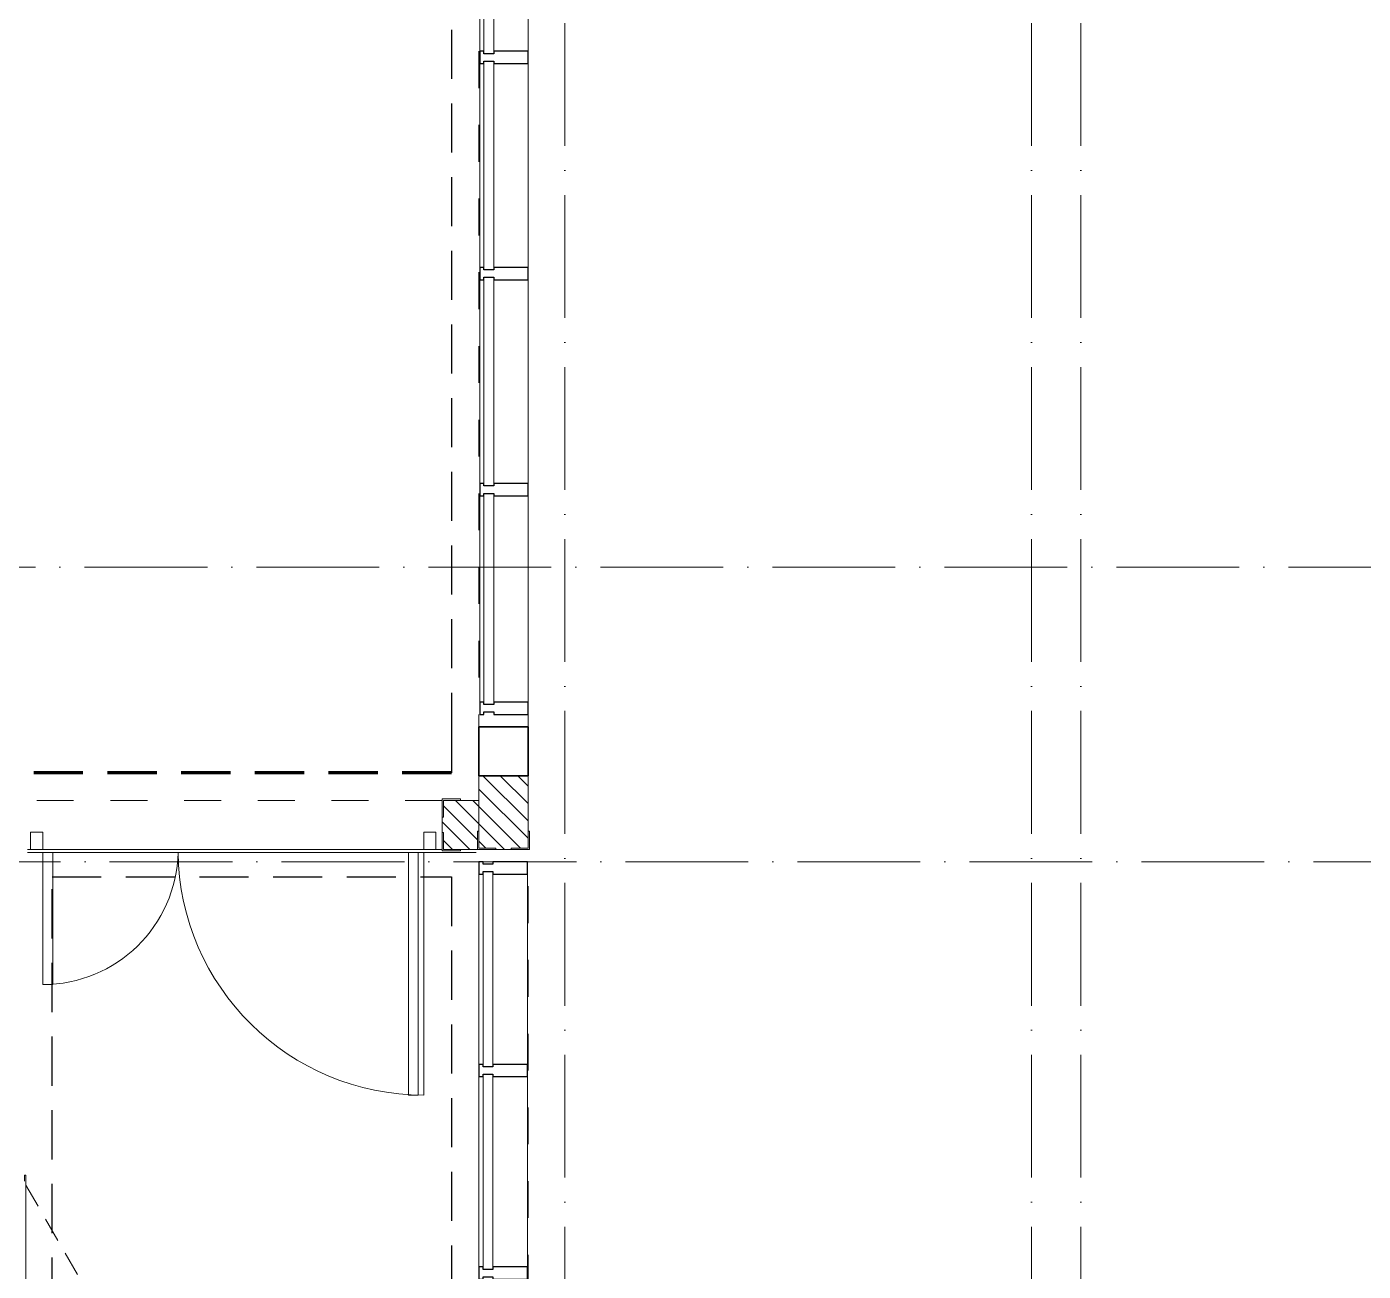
# Model space of a CAD drawing. Header units: millimetres. Extents: x -213536 to 1564669, y -45299 to 942238.
# Drawn here: x 437075 to 442516, y 521635 to 526702 of the extents above; entities that cross this region are included whole.
import ezdxf

# ---------------------------------------------------------------- set-up
doc = ezdxf.new("R2010")
doc.units = ezdxf.units.MM
for name, pattern in [('01 Штриховая _2 мм_', [300, 200, -100]), ('200_ШТРИХ_ш1п0_6_', [160, 100, -60]), ('50_200_ШТРИХ_1Т_ш5_п1_п1_', [700, 500, -100, 0, -100]), ('Штрих короткий', [300, 150, -150]), ('Штриховая _2 мм - 1 мм_', [300, 200, -100])]:
    doc.linetypes.add(name, pattern=pattern)
for name, color, linetype, lineweight in [('0-1', 7, 'Continuous', 5), ('0-2', 7, 'Continuous', 9), ('3) ЖБ 4м', 3, 'Continuous', 30), ('Двери', 7, 'Continuous', 9), ('Импосты витража', 7, 'Continuous', 9), ('Импосты витража-1', 7, 'Continuous', 25), ('Несущие колонны-1', 7, 'Continuous', 35), ('Обобщенные модели', 7, 'Continuous', 9), ('Окна', 7, 'Continuous', 9), ('Оси-2', 7, '50_200_ШТРИХ_1Т_ш5_п1_п1_', 9), ('Остекление-1', 7, 'Continuous', 9), ('Открывание в плане-2', 7, '200_ШТРИХ_ш1п0_6_', 9), ('Перемычка-1', 7, 'Штрих короткий', 9), ('Стены-1', 7, 'Continuous', 13), ('Штриховка разреза-1', 7, 'Continuous', 9), ('Элементы узлов-2', 7, 'Continuous', 9)]:
    doc.layers.add(name, color=color, linetype=linetype, lineweight=lineweight)
doc.layers.add('СТ-1_1', color=7, linetype='Штриховая _2 мм - 1 мм_', lineweight=90, true_color=0x888888)
doc.layers.add('СТ-1_13', color=7, linetype='01 Штриховая _2 мм_', lineweight=90, true_color=0xd5d3c7)
doc.layers.get('0-2').off()
pattern_1 = [(135, (0, 0), (-35.35534, -35.35534), [])]

# ---------------------------------------------------------------- blocks, each defined once
blk = doc.blocks.new('Ос 3 эт верх часть')
at = {"layer": 'Оси-2'}
for p, q in [((439266, 499613), (439266, 535177.6)), ((441166, 499613), (441166, 535177.6)), ((441366, 499613), (441366, 533907.6)), ((477716, 524502.4), (426847.2, 524502.4)), ((463816, 523302.4), (426847.2, 523302.4))]:
    blk.add_line(p, q, dxfattribs=at)
blk = doc.blocks.new('Дверь_Витражная_СКБ_2Ст2 - ДВВ_ДАО_СОШ_Классы-26508392-АИ2_03_План отделки стен 3-го этажа _Часть 1_')
at = {"layer": 'Двери'}
for p, q in [((-775, 1035), (-775, 47)), ((775, 585), (775, 47))]:
    blk.add_line(p, q, dxfattribs=at)
for centre, radius, start, end in [((-775, 35), 1000, 0.6895, 90), ((775, 35), 550, 90, 178.7435)]:
    blk.add_arc(centre, radius, start, end, dxfattribs=at)
at = {"layer": 'Элементы узлов-2'}
for p, q in [((-713, 1035), (-753, 1035)), ((-753, 1035), (-753, 47)), ((-713, 47), (-713, 1035)), ((775, 585), (735, 585)), ((735, 585), (735, 47)), ((775, 47), (775, 585)), ((-825, 35), (-825, -35)), ((-825, 35), (-825, -35)), ((-775, -35), (-775, 35)), ((-775, -35), (-775, 35)), ((775, -35), (775, 35)), ((775, 35), (775, -35)), ((825, 35), (825, -35)), ((825, -35), (825, 35)), ((-825, -35), (-775, -35)), ((-825, -35), (-775, -35)), ((825, -35), (775, -35)), ((775, -35), (825, -35))]:
    blk.add_line(p, q, dxfattribs=at)
blk = doc.blocks.new('Проем_Дверь_Прямоугольный - 1700х2400h_дверные проемы-28721445-АИ2_03_План отделки стен 3-го этажа _Часть 1_')
at = {"layer": 'Перемычка-1'}
for p, q in [((850, 100), (-850, 100)), ((850, -100), (-850, -100))]:
    blk.add_line(p, q, dxfattribs=at)
blk = doc.blocks.new('Фахверк_СКБ_Уголок - 200_3550_зеркало-28264001-АИ2_03_План отделки стен 3-го этажа _Часть 1_')
at = {"layer": 'Обобщенные модели'}
for p, q in [((200, 156), (125, 156)), ((125, 156), (125, 81)), ((131, 81), (131, 150)), ((131, 150), (200, 150)), ((200, 150), (200, 156)), ((125, 81), (131, 81)), ((131, 19), (125, 19)), ((125, 19), (125, -56)), ((131, -50), (131, 19)), ((200, -50), (131, -50)), ((200, -56), (200, -50)), ((125, -56), (200, -56))]:
    blk.add_line(p, q, dxfattribs=at)
blk = doc.blocks.new('Л_Общий_Лючок - Лючок-29683801-АИ2_03_План отделки стен 3-го этажа _Часть 1_')
at = {"layer": 'Окна'}
for p, q in [((524, 6), (-24, 6)), ((-24, 6), (-24, 0)), ((-24, 0), (0, 0)), ((500, 0), (524, 0)), ((524, 6), (524, 0))]:
    blk.add_line(p, q, dxfattribs=at)
at = {"layer": 'Открывание в плане-2'}
blk.add_line((16.4, 6), (428.6, 244), dxfattribs=at)
blk.add_arc((6, 0), 488, 0.708, 30, dxfattribs=at)
blk = doc.blocks.new('PNS_Панель прямоугольная2 - Нр_Стекло - 40мм-33709893-АИ2_03_План отделки стен 3-го этажа _Часть 1_')
at = {"layer": 'Остекление-1'}
for p, q in [((-397.5, 0), (397.5, 0)), ((387.5, 0), (-387.5, 0)), ((-387.5, -40), (387.5, -40))]:
    blk.add_line(p, q, dxfattribs=at)
blk = doc.blocks.new('Прямоугольный импост - Импост структурный с накладкой - 180мм-33709890-АИ2_03_План отделки стен 3-го этажа _Часть 1_')
at = {"layer": 'Импосты витража'}
for p, q in [((10875, 76350), (11650, 76350)), ((10875, 76153), (11650, 76153))]:
    blk.add_line(p, q, dxfattribs=at)
blk = doc.blocks.new('Прямоугольный импост - Импост структурный с накладкой - 180мм-28950551-АИ2_03_План отделки стен 3-го этажа _Часть 1_')
at = {"layer": 'Импосты витража-1'}
for p, q in [((-25, 40), (-25, 180)), ((-25, 180), (25, 180)), ((25, 180), (25, 40)), ((-15, 40), (-25, 40)), ((-25, -17), (-25, 0)), ((-25, 0), (-15, 0)), ((-15, 0), (-15, 40)), ((15, 40), (15, 0)), ((25, 40), (15, 40)), ((15, 0), (25, 0)), ((25, 0), (25, -17)), ((25, -17), (-25, -17))]:
    blk.add_line(p, q, dxfattribs=at)
blk = doc.blocks.new('Проем_Дверь_Прямоугольный - 1800х2800h_витражные проемы-35225732-АИ2_03_План отделки стен 3-го этажа _Часть 1_')
at = {"layer": 'Перемычка-1'}
for p, q in [((900, 100), (-900, 100)), ((900, -100), (-900, -100))]:
    blk.add_line(p, q, dxfattribs=at)
blk = doc.blocks.new('Фахверк_СКБ_Уголок - 200_3960-28268576-АИ2_03_План отделки стен 3-го этажа _Часть 1_')
at = {"layer": 'Обобщенные модели'}
for p, q in [((200, 156), (125, 156)), ((125, 156), (125, 81)), ((131, 81), (131, 150)), ((131, 150), (200, 150)), ((200, 150), (200, 156)), ((125, 81), (131, 81)), ((131, 19), (125, 19)), ((125, 19), (125, -56)), ((131, -50), (131, 19)), ((200, -50), (131, -50)), ((200, -56), (200, -50)), ((125, -56), (200, -56))]:
    blk.add_line(p, q, dxfattribs=at)
blk = doc.blocks.new('Проем_Дверь_Прямоугольный - 5450х2800h_витражные проемы-35261414-АИ2_03_План отделки стен 3-го этажа _Часть 1_')
at = {"layer": 'Перемычка-1'}
for p, q in [((2725, 100), (-2725, 100)), ((2725, -100), (-2725, -100))]:
    blk.add_line(p, q, dxfattribs=at)
blk = doc.blocks.new('PNS_Панель прямоугольная2 - Нр_Стекло - 40мм-35275555-АИ2_03_План отделки стен 3-го этажа _Часть 1_')
at = {"layer": 'Остекление-1'}
for p, q in [((-425, 0), (425, 0)), ((415, 0), (-415, 0)), ((-415, -40), (415, -40))]:
    blk.add_line(p, q, dxfattribs=at)
blk = doc.blocks.new('Прямоугольный импост - Импост структурный с накладкой - 180мм-35275553-АИ2_03_План отделки стен 3-го этажа _Часть 1_')
at = {"layer": 'Импосты витража'}
for p, q in [((9753, 83410), (9753, 82580)), ((9950, 83410), (9950, 82580))]:
    blk.add_line(p, q, dxfattribs=at)
blk = doc.blocks.new('PNS_Панель прямоугольная2 - Нр_Стекло - 40мм-35275386-АИ2_03_План отделки стен 3-го этажа _Часть 1_')
at = {"layer": 'Остекление-1'}
for p, q in [((-430, 0), (430, 0)), ((420, 0), (-420, 0)), ((-420, -40), (420, -40))]:
    blk.add_line(p, q, dxfattribs=at)
blk = doc.blocks.new('Прямоугольный импост - Импост структурный с накладкой - 180мм-35275366-АИ2_03_План отделки стен 3-го этажа _Часть 1_')
at = {"layer": 'Импосты витража'}
for p, q in [((9753, 84300), (9753, 83460)), ((9950, 84300), (9950, 83460))]:
    blk.add_line(p, q, dxfattribs=at)
blk = doc.blocks.new('BSC_Колонна _Прямоугольная1 - 200х200 _металл_-35216022-АИ2_03_План отделки стен 3-го этажа _Часть 1_')
at = {"layer": 'Несущие колонны-1'}
for p, q in [((100, 100), (-100, 100)), ((-100, 100), (-100, -100)), ((100, -100), (100, 100)), ((-100, -100), (100, -100))]:
    blk.add_line(p, q, dxfattribs=at)
blk = doc.blocks.new('0125-Р-ОО-Ш2-АР-о_23_10_2024_rvt-1-АИ2_03_План отделки стен 3-го этажа _Часть 1_')
at = {"layer": 'Штриховка разреза-1'}
h = blk.add_hatch(dxfattribs=at)
h.set_pattern_fill('FP_1', color=256, style=0, pattern_type=2)
h.set_pattern_definition(pattern_1)
h.paths.add_polyline_path([(9881, 78450), (9881, 78456), (9950, 78456), (9950, 78750), (9750, 78750), (9750, 78456), (9819, 78456), (9819, 78450)], flags=0)
h = blk.add_hatch(dxfattribs=at)
h.set_pattern_fill('FP_1', color=256, style=0, pattern_type=2)
h.set_pattern_definition(pattern_1)
h.paths.add_polyline_path([(9744, 78450), (9744, 78525), (9750, 78525), (9750, 78650), (9606, 78650), (9606, 78581), (9600, 78581), (9600, 78519), (9606, 78519), (9606, 78450), (9712.9, 78450)], flags=0)
at = {"layer": 'Стены-1'}
for p, q in [((9750, 78750), (9750, 78525)), ((9950, 78525), (9950, 78750)), ((9750, 78650), (9675, 78650)), ((9750, 78525), (9750, 78650)), ((9600, 78581), (9600, 78519)), ((9675, 78450), (9744, 78450)), ((9819, 78450), (9881, 78450))]:
    blk.add_line(p, q, dxfattribs=at)
at = {"layer": '0-2'}
for name, p, rotation in [('Проем_Дверь_Прямоугольный - 5450х2800h_витражные проемы-35261414-АИ2_03_План отделки стен 3-го этажа _Часть 1_', (9850, 81675), 89.9999999999999), ('PNS_Панель прямоугольная2 - Нр_Стекло - 40мм-35275555-АИ2_03_План отделки стен 3-го этажа _Часть 1_', (9770, 82115), 89.99999999999955), ('PNS_Панель прямоугольная2 - Нр_Стекло - 40мм-35275555-АИ2_03_План отделки стен 3-го этажа _Часть 1_', (9770, 81235), 89.99999999999955), ('PNS_Панель прямоугольная2 - Нр_Стекло - 40мм-35275555-АИ2_03_План отделки стен 3-го этажа _Часть 1_', (9770, 80355), 89.99999999999955), ('PNS_Панель прямоугольная2 - Нр_Стекло - 40мм-35275386-АИ2_03_План отделки стен 3-го этажа _Часть 1_', (9770, 79470), 89.99999999999955), ('BSC_Колонна _Прямоугольная1 - 200х200 _металл_-35216022-АИ2_03_План отделки стен 3-го этажа _Часть 1_', (9850, 78850), 270.0000000000001), ('Дверь_Витражная_СКБ_2Ст2 - ДВВ_ДАО_СОШ_Классы-26508392-АИ2_03_План отделки стен 3-го этажа _Часть 1_', (8750, 78485), 180), ('Фахверк_СКБ_Уголок - 200_3960-28268576-АИ2_03_План отделки стен 3-го этажа _Часть 1_', (9900, 78325), 89.99999999999991), ('Проем_Дверь_Прямоугольный - 1800х2800h_витражные проемы-35225732-АИ2_03_План отделки стен 3-го этажа _Часть 1_', (9850, 77550), 269.9999999999999), ('PNS_Панель прямоугольная2 - Нр_Стекло - 40мм-33709893-АИ2_03_План отделки стен 3-го этажа _Часть 1_', (9767, 77962.5), 89.9999999999974), ('Прямоугольный импост - Импост структурный с накладкой - 180мм-33709890-АИ2_03_План отделки стен 3-го этажа _Часть 1_', (-66403, 89225), 269.9999999999998), ('PNS_Панель прямоугольная2 - Нр_Стекло - 40мм-33709893-АИ2_03_План отделки стен 3-го этажа _Часть 1_', (9767, 77137.5), 89.9999999999974), ('Прямоугольный импост - Импост структурный с накладкой - 180мм-33709890-АИ2_03_План отделки стен 3-го этажа _Часть 1_', (-66403, 88400), 269.9999999999998), ('Л_Общий_Лючок - Лючок-29683801-АИ2_03_План отделки стен 3-го этажа _Часть 1_', (7900, 77100), 269.9999999999999)]:
    blk.add_blockref(name, p, dxfattribs=dict(at, rotation=rotation))
for name, p in [('Прямоугольный импост - Импост структурный с накладкой - 180мм-35275553-АИ2_03_План отделки стен 3-го этажа _Часть 1_', (0, -880)), ('Прямоугольный импост - Импост структурный с накладкой - 180мм-35275553-АИ2_03_План отделки стен 3-го этажа _Часть 1_', (0, -1760)), ('Прямоугольный импост - Импост структурный с накладкой - 180мм-35275553-АИ2_03_План отделки стен 3-го этажа _Часть 1_', (0, -2640)), ('Прямоугольный импост - Импост структурный с накладкой - 180мм-35275366-АИ2_03_План отделки стен 3-го этажа _Часть 1_', (0, -4410)), ('Проем_Дверь_Прямоугольный - 1700х2400h_дверные проемы-28721445-АИ2_03_План отделки стен 3-го этажа _Часть 1_', (8750, 78550)), ('Фахверк_СКБ_Уголок - 200_3550_зеркало-28264001-АИ2_03_План отделки стен 3-го этажа _Часть 1_', (9475, 78500))]:
    blk.add_blockref(name, p, dxfattribs=at)
at = {"layer": '0-2', "extrusion": (0, 0, -1)}
for p, rotation in [((-9770, 81675), 90.00000000000045), ((-9770, 80795), 90.00000000000045), ((-9770, 79915), 90.00000000000045), ((-9770, 79025), 90.00000000000045), ((-9767, 78375), 90.00000000000259), ((-9767, 77550), 90.00000000000259), ((-9767, 76725), 90.00000000000259)]:
    blk.add_blockref('Прямоугольный импост - Импост структурный с накладкой - 180мм-28950551-АИ2_03_План отделки стен 3-го этажа _Часть 1_', p, dxfattribs=dict(at, rotation=rotation))
blk = doc.blocks.new('3этВверх')
at = {"layer": 'СТ-1_1', "lineweight": 25}
for p, q in [((438804, 531490.4), (438804, 523852.4)), ((438804, 523852.4), (438804, 523664.4)), ((437178, 516390.4), (437178, 523240.4)), ((437178, 523240.4), (438804, 523240.4)), ((438804, 523240.4), (438804, 514090.4))]:
    blk.add_line(p, q, dxfattribs=at)
at = {"layer": 'СТ-1_13'}
blk.add_line((438804, 523664.4), (434978, 523664.4), dxfattribs=at)
at = {"layer": 'Стены-1'}
for p, q in [((438766, 523352.4), (437078, 523352.4)), ((437078, 523340.4), (438904, 523340.4)), ((438904, 523352.4), (438841, 523352.4))]:
    blk.add_line(p, q, dxfattribs=at)
at = {"layer": '0-1'}
blk.add_blockref('0125-Р-ОО-Ш2-АР-о_23_10_2024_rvt-1-АИ2_03_План отделки стен 3-го этажа _Часть 1_', (429166, 444902.4), dxfattribs=at)

msp = doc.modelspace()

# ---------------------------------------------------------------- block references
at = {"color": 5, "lineweight": 30}
msp.add_blockref('Ос 3 эт верх часть', (0, 0), dxfattribs=at)
at = {"layer": '3) ЖБ 4м'}
msp.add_blockref('3этВверх', (0, 0), dxfattribs=at)

doc.saveas('drawing.dxf')
